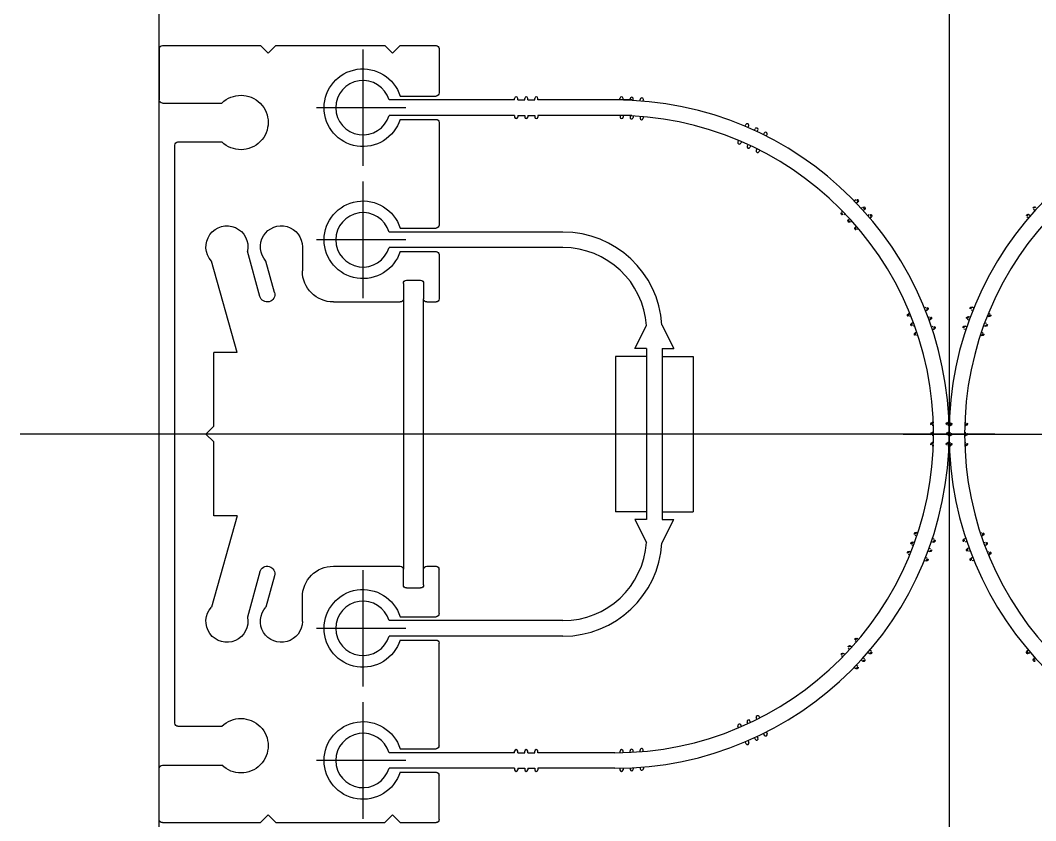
# Model space of a CAD drawing. Extents: x 152195838 to 160350639, y 364657247 to 370318102.
# Drawn here: x 157642381.6 to 157642446.9, y 364998075.5 to 364998127 of the extents above; entities that cross this region are included whole.
import ezdxf

# ---------------------------------------------------------------- set-up
doc = ezdxf.new("R2010")
doc.units = 0
doc.header["$MEASUREMENT"] = 0
doc.layers.get('0').update_dxf_attribs({"linetype": 'CONTINUOUS'})
doc.layers.add('XR-PLAN$0$자동도어', color=4, linetype='CONTINUOUS')

# ---------------------------------------------------------------- blocks, each defined once
blk = doc.blocks.new('XR-PLAN$0$AL')
for p, q in [((-0.2, 15.5), (-0.2, 17.8)), ((0, 18), (2.85, 18)), ((3.05, 15.485), (3.05, 17.8)), ((4.55, 15.485), (4.55, 17.8)), ((4.75, 18), (11.35, 18)), ((11.55, 15.485), (11.55, 17.8)), ((13.05, 15.485), (13.05, 17.8)), ((13.25, 18), (16.1, 18)), ((16.3, 17.2), (16.3, 17.8)), ((33.3, 17.2), (33.3, 17.8)), ((36.35, 18), (33.5, 18)), ((36.55, 15.485), (36.55, 17.8)), ((38.05, 15.485), (38.05, 17.8)), ((44.85, 18), (38.25, 18)), ((45.05, 15.485), (45.05, 17.8)), ((46.55, 15.485), (46.55, 17.8)), ((49.6, 18), (46.75, 18)), ((49.8, 15.5), (49.8, 17.8)), ((15.1, 17), (16.1, 17)), ((34.5, 17), (33.5, 17)), ((14.9, 15.9), (14.9, 16.8)), ((34.7, 15.9), (34.7, 16.8)), ((15.1, 15.7), (16.1, 15.7)), ((34.5, 15.7), (33.5, 15.7)), ((0.3, 15), (-0.2, 15.5)), ((16.3, 11.2), (16.3, 15.5)), ((33.3, 11.2), (33.3, 15.5)), ((49.3, 15), (49.8, 15.5)), ((0.3, 15), (-0.2, 14.5)), ((-0.2, 7.5), (-0.2, 14.5)), ((49.3, 15), (49.8, 14.5)), ((49.8, 7.5), (49.8, 14.5)), ((12.75, 9.2), (14.3, 9.2)), ((36.85, 9.2), (35.3, 9.2)), ((0.3, 7), (-0.2, 7.5)), ((15.683, 7.411), (13.665, 6.857)), ((33.917, 7.411), (35.935, 6.857)), ((49.3, 7), (49.8, 7.5)), ((0.3, 7), (-0.2, 6.5)), ((49.3, 7), (49.8, 6.5)), ((-0.2, 0.2), (-0.2, 6.5)), ((15.941, 6.471), (13.028, 5.671)), ((33.659, 6.471), (36.572, 5.671)), ((49.8, 0.2), (49.8, 6.5)), ((19.55, 5), (13.665, 3.357)), ((19.55, 5), (19.55, 3.5)), ((30.05, 5), (35.935, 3.357)), ((30.05, 5), (30.05, 3.5)), ((3.5, 0.2), (3.5, 4.025)), ((6, 1.2), (6, 4.025)), ((43.6, 1.2), (43.6, 4.025)), ((46.1, 0.2), (46.1, 4.025)), ((19.55, 3.5), (24.3, 3.5)), ((24.8, 3), (24.3, 3.5)), ((24.8, 3), (25.3, 3.5)), ((25.3, 3.5), (30.05, 3.5)), ((6.2, 1), (43.4, 1)), ((0, 0), (3.3, 0)), ((49.6, 0), (46.3, 0))]:
    blk.add_line(p, q)
for centre, radius, start, end in [((0, 17.8), 0.2, 90, 180), ((2.85, 17.8), 0.2, 0, 90), ((4.75, 17.8), 0.2, 90, 180), ((11.35, 17.8), 0.2, 0, 90), ((13.25, 17.8), 0.2, 90, 180), ((16.1, 17.8), 0.2, 0, 90), ((33.5, 17.8), 0.2, 90, 180), ((36.35, 17.8), 0.2, 0, 90), ((38.25, 17.8), 0.2, 90, 180), ((44.85, 17.8), 0.2, 0, 90), ((46.75, 17.8), 0.2, 90, 180), ((49.6, 17.8), 0.2, 0, 90), ((15.1, 16.8), 0.2, 90, 180), ((16.1, 17.2), 0.2, 270, 0), ((33.5, 17.2), 0.2, 180, 270), ((34.5, 16.8), 0.2, 0, 90), ((15.1, 15.9), 0.2, 180, 270), ((16.1, 15.5), 0.2, 360, 90), ((33.5, 15.5), 0.2, 90, 180), ((34.5, 15.9), 0.2, 270, 0), ((3.8, 13.1), 2.5, 107.4576, 72.5424), ((12.3, 13.1), 2.5, 107.4576, 72.5424), ((37.3, 13.1), 2.5, 107.4576, 72.5424), ((45.8, 13.1), 2.5, 107.4576, 72.5424), ((14.3, 11.2), 2, 270, 360), ((35.3, 11.2), 2, 180, 270), ((12.75, 7.85), 1.35, 90, 312.643), ((36.85, 7.85), 1.35, 227.357, 90), ((15.812, 6.941), 0.488, 285.34991, 105.34991), ((33.788, 6.941), 0.488, 74.65009, 254.65009), ((4.75, 5.25), 1.75, 315.58469, 224.41531), ((44.85, 5.25), 1.75, 315.58469, 224.41531), ((12.75, 4.35), 1.35, 78.11093, 312.643), ((36.85, 4.35), 1.35, 227.357, 101.88907), ((6.2, 1.2), 0.2, 180, 270), ((43.4, 1.2), 0.2, 270, 0), ((0, 0.2), 0.2, 180, 270), ((3.3, 0.2), 0.2, 270, 0), ((46.3, 0.2), 0.2, 180, 270), ((49.6, 0.2), 0.2, 270, 0)]:
    blk.add_arc(centre, radius, start, end)
blk = doc.blocks.new('sa9w7er')
at = {"layer": 'XR-PLAN$0$자동도어', "color": 1, "linetype": 'Continuous'}
blk.add_line((1987875.448, 837002.098), (1987875.448, 837910.828), dxfattribs=at)
at = {"layer": 'XR-PLAN$0$자동도어', "linetype": 'Continuous'}
for p, q in [((1987926.248, 837629.837), (1987926.248, 837504.837)), ((1987926.248, 837629.837), (1987926.248, 837504.837)), ((1987913.148, 837572.087), (1987913.148, 837579.587)), ((1987913.148, 837572.087), (1987913.148, 837579.587)), ((1987913.148, 837572.837), (1987913.148, 837578.837)), ((1987913.148, 837572.837), (1987913.148, 837578.837)), ((1987895.119, 837576.26), (1987895.111, 837576.36)), ((1987895.119, 837576.26), (1987895.111, 837576.36)), ((1987895.318, 837576.275), (1987895.311, 837576.375)), ((1987895.318, 837576.275), (1987895.311, 837576.375)), ((1987895.767, 837576.305), (1987895.762, 837576.404)), ((1987895.767, 837576.305), (1987895.762, 837576.404)), ((1987895.967, 837576.315), (1987895.962, 837576.414)), ((1987895.967, 837576.315), (1987895.962, 837576.414)), ((1987896.417, 837576.336), (1987896.417, 837576.436)), ((1987896.417, 837576.336), (1987896.417, 837576.436)), ((1987896.617, 837576.336), (1987896.617, 837576.436)), ((1987896.617, 837576.336), (1987896.617, 837576.436)), ((1987896.948, 837576.337), (1987901.898, 837576.337)), ((1987896.948, 837576.337), (1987901.898, 837576.337)), ((1987901.898, 837576.337), (1987901.898, 837576.437)), ((1987901.898, 837576.337), (1987901.898, 837576.437)), ((1987902.098, 837576.337), (1987902.098, 837576.437)), ((1987902.098, 837576.337), (1987902.098, 837576.437)), ((1987902.548, 837576.337), (1987902.098, 837576.337)), ((1987902.548, 837576.337), (1987902.098, 837576.337)), ((1987902.548, 837576.337), (1987902.098, 837576.337)), ((1987902.548, 837576.337), (1987902.098, 837576.337)), ((1987902.548, 837576.337), (1987902.548, 837576.437)), ((1987902.548, 837576.337), (1987902.548, 837576.437)), ((1987902.748, 837576.337), (1987902.748, 837576.437)), ((1987902.748, 837576.337), (1987902.748, 837576.437)), ((1987903.198, 837576.337), (1987902.748, 837576.337)), ((1987903.198, 837576.337), (1987902.748, 837576.337)), ((1987903.198, 837576.337), (1987903.198, 837576.437)), ((1987903.198, 837576.337), (1987903.198, 837576.437)), ((1987903.398, 837576.337), (1987903.398, 837576.437)), ((1987903.398, 837576.337), (1987903.398, 837576.437)), ((1987903.398, 837576.337), (1987911.471, 837576.337)), ((1987903.398, 837576.337), (1987911.471, 837576.337)), ((1987895.317, 837575.272), (1987895.325, 837575.172)), ((1987895.317, 837575.272), (1987895.325, 837575.172)), ((1987895.766, 837575.304), (1987895.773, 837575.204)), ((1987895.766, 837575.304), (1987895.773, 837575.204)), ((1987895.965, 837575.318), (1987895.972, 837575.218)), ((1987895.965, 837575.318), (1987895.972, 837575.218)), ((1987896.415, 837575.336), (1987896.415, 837575.236)), ((1987896.415, 837575.336), (1987896.415, 837575.236)), ((1987896.615, 837575.336), (1987896.615, 837575.236)), ((1987896.615, 837575.336), (1987896.615, 837575.236)), ((1987896.948, 837575.337), (1987901.898, 837575.337)), ((1987896.948, 837575.337), (1987901.898, 837575.337)), ((1987901.898, 837575.337), (1987901.898, 837575.237)), ((1987901.898, 837575.337), (1987901.898, 837575.237)), ((1987902.548, 837575.337), (1987902.098, 837575.337)), ((1987902.098, 837575.337), (1987902.098, 837575.237)), ((1987902.548, 837575.337), (1987902.098, 837575.337)), ((1987902.098, 837575.337), (1987902.098, 837575.237)), ((1987902.548, 837575.337), (1987902.548, 837575.237)), ((1987902.548, 837575.337), (1987902.548, 837575.237)), ((1987902.748, 837575.337), (1987902.748, 837575.237)), ((1987903.198, 837575.337), (1987902.748, 837575.337)), ((1987902.748, 837575.337), (1987902.748, 837575.237)), ((1987903.198, 837575.337), (1987902.748, 837575.337)), ((1987903.198, 837575.337), (1987903.198, 837575.237)), ((1987903.198, 837575.337), (1987903.198, 837575.237)), ((1987903.398, 837575.337), (1987903.398, 837575.237)), ((1987903.398, 837575.337), (1987911.471, 837575.337)), ((1987903.398, 837575.337), (1987903.398, 837575.237)), ((1987903.398, 837575.337), (1987911.471, 837575.337)), ((1987910.395, 837575.837), (1987916.148, 837575.837)), ((1987910.395, 837575.837), (1987916.148, 837575.837)), ((1987888.375, 837574.576), (1987888.332, 837574.666)), ((1987888.375, 837574.576), (1987888.332, 837574.666)), ((1987888.556, 837574.661), (1987888.513, 837574.751)), ((1987888.556, 837574.661), (1987888.513, 837574.751)), ((1987895.117, 837575.255), (1987895.126, 837575.155)), ((1987895.117, 837575.255), (1987895.126, 837575.155)), ((1987887.198, 837574.023), (1987887.156, 837574.113)), ((1987887.198, 837574.023), (1987887.156, 837574.113)), ((1987887.379, 837574.108), (1987887.337, 837574.198)), ((1987887.379, 837574.108), (1987887.337, 837574.198)), ((1987887.787, 837574.299), (1987887.744, 837574.39)), ((1987887.787, 837574.299), (1987887.744, 837574.39)), ((1987887.968, 837574.384), (1987887.925, 837574.475)), ((1987887.968, 837574.384), (1987887.925, 837574.475)), ((1987888.217, 837573.373), (1987888.259, 837573.282)), ((1987888.217, 837573.373), (1987888.259, 837573.282)), ((1987888.399, 837573.457), (1987888.441, 837573.366)), ((1987888.399, 837573.457), (1987888.441, 837573.366)), ((1987888.808, 837573.645), (1987888.85, 837573.554)), ((1987888.808, 837573.645), (1987888.85, 837573.554)), ((1987888.989, 837573.728), (1987889.031, 837573.638)), ((1987888.989, 837573.728), (1987889.031, 837573.638)), ((1987887.627, 837573.101), (1987887.669, 837573.011)), ((1987887.627, 837573.101), (1987887.669, 837573.011)), ((1987887.808, 837573.185), (1987887.85, 837573.094)), ((1987887.808, 837573.185), (1987887.85, 837573.094)), ((1987913.148, 837563.587), (1987913.148, 837571.087)), ((1987913.148, 837563.587), (1987913.148, 837571.087)), ((1987913.148, 837564.337), (1987913.148, 837570.337)), ((1987913.148, 837564.337), (1987913.148, 837570.337)), ((1987881.093, 837569.374), (1987881.018, 837569.441)), ((1987881.093, 837569.374), (1987881.018, 837569.441)), ((1987881.394, 837569.709), (1987881.319, 837569.775)), ((1987881.394, 837569.709), (1987881.319, 837569.775)), ((1987881.527, 837569.857), (1987881.453, 837569.924)), ((1987881.527, 837569.857), (1987881.453, 837569.924)), ((1987869.938, 837569.225), (1987870.012, 837569.292)), ((1987869.938, 837569.225), (1987870.012, 837569.292)), ((1987870.239, 837568.891), (1987870.313, 837568.957)), ((1987870.239, 837568.891), (1987870.313, 837568.957)), ((1987870.373, 837568.742), (1987870.447, 837568.809)), ((1987870.373, 837568.742), (1987870.447, 837568.809)), ((1987880.524, 837568.742), (1987880.45, 837568.809)), ((1987880.524, 837568.742), (1987880.45, 837568.809)), ((1987880.658, 837568.891), (1987880.584, 837568.957)), ((1987880.658, 837568.891), (1987880.584, 837568.957)), ((1987880.959, 837569.225), (1987880.885, 837569.292)), ((1987880.959, 837569.225), (1987880.885, 837569.292)), ((1987882.153, 837569.019), (1987882.227, 837568.951)), ((1987882.153, 837569.019), (1987882.227, 837568.951)), ((1987882.288, 837569.166), (1987882.362, 837569.098)), ((1987882.288, 837569.166), (1987882.362, 837569.098)), ((1987881.41, 837568.208), (1987881.483, 837568.14)), ((1987881.41, 837568.208), (1987881.483, 837568.14)), ((1987881.714, 837568.54), (1987881.788, 837568.472)), ((1987881.714, 837568.54), (1987881.788, 837568.472)), ((1987881.849, 837568.687), (1987881.923, 837568.619)), ((1987881.849, 837568.687), (1987881.923, 837568.619)), ((1987881.274, 837568.061), (1987881.348, 837567.993)), ((1987881.274, 837568.061), (1987881.348, 837567.993)), ((1987900.283, 837567.837), (1987911.471, 837567.837)), ((1987900.283, 837567.837), (1987911.471, 837567.837)), ((1987900.283, 837566.837), (1987911.471, 837566.837)), ((1987900.283, 837566.837), (1987911.471, 837566.837)), ((1987910.395, 837567.337), (1987916.148, 837567.337)), ((1987910.395, 837567.337), (1987916.148, 837567.337)), ((1987909.248, 837563.537), (1987909.248, 837546.137)), ((1987909.248, 837563.537), (1987909.248, 837546.137)), ((1987910.548, 837546.137), (1987910.548, 837563.537)), ((1987910.548, 837546.137), (1987910.548, 837563.537)), ((1987873.873, 837562.967), (1987873.967, 837563.001)), ((1987873.873, 837562.967), (1987873.967, 837563.001)), ((1987877.024, 837562.967), (1987876.93, 837563.001)), ((1987877.024, 837562.967), (1987876.93, 837563.001)), ((1987872.923, 837562.617), (1987872.829, 837562.583)), ((1987872.923, 837562.617), (1987872.829, 837562.583)), ((1987872.991, 837562.429), (1987872.897, 837562.395)), ((1987872.991, 837562.429), (1987872.897, 837562.395)), ((1987873.943, 837562.779), (1987874.036, 837562.814)), ((1987873.943, 837562.779), (1987874.036, 837562.814)), ((1987874.1, 837562.357), (1987874.193, 837562.392)), ((1987874.1, 837562.357), (1987874.193, 837562.392)), ((1987876.797, 837562.357), (1987876.703, 837562.392)), ((1987876.797, 837562.357), (1987876.703, 837562.392)), ((1987876.954, 837562.779), (1987876.86, 837562.814)), ((1987876.954, 837562.779), (1987876.86, 837562.814)), ((1987877.906, 837562.429), (1987878, 837562.395)), ((1987877.906, 837562.429), (1987878, 837562.395)), ((1987877.974, 837562.617), (1987878.068, 837562.583)), ((1987877.974, 837562.617), (1987878.068, 837562.583)), ((1987873.145, 837562.006), (1987873.051, 837561.972)), ((1987873.145, 837562.006), (1987873.051, 837561.972)), ((1987873.213, 837561.818), (1987873.119, 837561.784)), ((1987873.213, 837561.818), (1987873.119, 837561.784)), ((1987874.17, 837562.17), (1987874.263, 837562.205)), ((1987874.17, 837562.17), (1987874.263, 837562.205)), ((1987874.327, 837561.748), (1987874.42, 837561.783)), ((1987874.327, 837561.748), (1987874.42, 837561.783)), ((1987874.396, 837561.561), (1987874.49, 837561.596)), ((1987874.396, 837561.561), (1987874.49, 837561.596)), ((1987876.501, 837561.561), (1987876.407, 837561.596)), ((1987876.501, 837561.561), (1987876.407, 837561.596)), ((1987876.57, 837561.748), (1987876.477, 837561.783)), ((1987876.57, 837561.748), (1987876.477, 837561.783)), ((1987876.727, 837562.17), (1987876.634, 837562.205)), ((1987876.727, 837562.17), (1987876.634, 837562.205)), ((1987877.684, 837561.818), (1987877.778, 837561.784)), ((1987877.684, 837561.818), (1987877.778, 837561.784)), ((1987877.752, 837562.006), (1987877.846, 837561.972)), ((1987877.752, 837562.006), (1987877.846, 837561.972)), ((1987893.921, 837561.862), (1987893.158, 837560.337)), ((1987893.921, 837561.862), (1987893.158, 837560.337)), ((1987895.658, 837560.337), (1987894.92, 837561.814)), ((1987895.658, 837560.337), (1987894.92, 837561.814)), ((1987873.367, 837561.395), (1987873.273, 837561.361)), ((1987873.367, 837561.395), (1987873.273, 837561.361)), ((1987873.435, 837561.207), (1987873.341, 837561.173)), ((1987873.435, 837561.207), (1987873.341, 837561.173)), ((1987877.461, 837561.207), (1987877.555, 837561.173)), ((1987877.461, 837561.207), (1987877.555, 837561.173)), ((1987877.53, 837561.395), (1987877.624, 837561.361)), ((1987877.53, 837561.395), (1987877.624, 837561.361)), ((1987893.908, 837560.337), (1987893.158, 837560.337)), ((1987893.908, 837560.337), (1987893.158, 837560.337)), ((1987893.908, 837549.337), (1987893.908, 837560.337)), ((1987893.908, 837549.337), (1987893.908, 837560.337)), ((1987894.908, 837560.337), (1987895.658, 837560.337)), ((1987894.908, 837549.337), (1987894.908, 837560.337)), ((1987894.908, 837560.337), (1987895.658, 837560.337)), ((1987894.908, 837549.337), (1987894.908, 837560.337)), ((1987893.908, 837559.837), (1987891.908, 837559.837)), ((1987891.908, 837549.837), (1987891.908, 837559.837)), ((1987893.908, 837559.837), (1987891.908, 837559.837)), ((1987891.908, 837549.837), (1987891.908, 837559.837)), ((1987894.908, 837559.837), (1987896.908, 837559.837)), ((1987894.908, 837559.837), (1987896.908, 837559.837)), ((1987896.908, 837549.837), (1987896.908, 837559.837)), ((1987896.908, 837549.837), (1987896.908, 837559.837)), ((1987874.466, 837555.587), (1987874.366, 837555.587)), ((1987874.466, 837555.587), (1987874.366, 837555.587)), ((1987874.466, 837555.387), (1987874.366, 837555.387)), ((1987874.466, 837555.387), (1987874.366, 837555.387)), ((1987875.466, 837555.587), (1987875.366, 837555.587)), ((1987875.466, 837555.587), (1987875.366, 837555.587)), ((1987875.466, 837555.387), (1987875.366, 837555.387)), ((1987875.466, 837555.387), (1987875.366, 837555.387)), ((1987875.431, 837555.587), (1987875.531, 837555.587)), ((1987875.431, 837555.587), (1987875.531, 837555.587)), ((1987875.431, 837555.387), (1987875.531, 837555.387)), ((1987875.431, 837555.387), (1987875.531, 837555.387)), ((1987876.431, 837555.587), (1987876.531, 837555.587)), ((1987876.431, 837555.587), (1987876.531, 837555.587)), ((1987876.431, 837555.387), (1987876.531, 837555.387)), ((1987876.431, 837555.387), (1987876.531, 837555.387)), ((1987878.396, 837554.837), (1987815.708, 837554.837)), ((1987878.396, 837554.837), (1987815.708, 837554.837)), ((1987872.501, 837554.837), (1987935.189, 837554.837)), ((1987872.501, 837554.837), (1987935.189, 837554.837)), ((1987874.466, 837554.937), (1987874.366, 837554.937)), ((1987874.466, 837554.937), (1987874.366, 837554.937)), ((1987874.466, 837554.737), (1987874.366, 837554.737)), ((1987874.466, 837554.737), (1987874.366, 837554.737)), ((1987875.466, 837554.937), (1987875.366, 837554.937)), ((1987875.466, 837554.937), (1987875.366, 837554.937)), ((1987875.466, 837554.737), (1987875.366, 837554.737)), ((1987875.466, 837554.737), (1987875.366, 837554.737)), ((1987875.431, 837554.937), (1987875.531, 837554.937)), ((1987875.431, 837554.937), (1987875.531, 837554.937)), ((1987875.431, 837554.737), (1987875.531, 837554.737)), ((1987875.431, 837554.737), (1987875.531, 837554.737)), ((1987876.431, 837554.937), (1987876.531, 837554.937)), ((1987876.431, 837554.937), (1987876.531, 837554.937)), ((1987876.431, 837554.737), (1987876.531, 837554.737)), ((1987876.431, 837554.737), (1987876.531, 837554.737)), ((1987891.36, 837554.837), (1987897.508, 837554.837)), ((1987891.36, 837554.837), (1987897.508, 837554.837)), ((1987874.466, 837554.287), (1987874.366, 837554.287)), ((1987874.466, 837554.287), (1987874.366, 837554.287)), ((1987874.466, 837554.087), (1987874.366, 837554.087)), ((1987874.466, 837554.087), (1987874.366, 837554.087)), ((1987875.466, 837554.287), (1987875.366, 837554.287)), ((1987875.466, 837554.287), (1987875.366, 837554.287)), ((1987875.466, 837554.087), (1987875.366, 837554.087)), ((1987875.466, 837554.087), (1987875.366, 837554.087)), ((1987875.431, 837554.287), (1987875.531, 837554.287)), ((1987875.431, 837554.287), (1987875.531, 837554.287)), ((1987875.431, 837554.087), (1987875.531, 837554.087)), ((1987875.431, 837554.087), (1987875.531, 837554.087)), ((1987876.431, 837554.287), (1987876.531, 837554.287)), ((1987876.431, 837554.287), (1987876.531, 837554.287)), ((1987876.431, 837554.087), (1987876.531, 837554.087)), ((1987876.431, 837554.087), (1987876.531, 837554.087)), ((1987893.908, 837549.837), (1987891.908, 837549.837)), ((1987893.908, 837549.837), (1987891.908, 837549.837)), ((1987894.908, 837549.837), (1987896.908, 837549.837)), ((1987894.908, 837549.837), (1987896.908, 837549.837)), ((1987893.908, 837549.337), (1987893.158, 837549.337)), ((1987893.921, 837547.812), (1987893.158, 837549.337)), ((1987893.908, 837549.337), (1987893.158, 837549.337)), ((1987893.921, 837547.812), (1987893.158, 837549.337)), ((1987894.908, 837549.337), (1987895.658, 837549.337)), ((1987894.908, 837549.337), (1987895.658, 837549.337)), ((1987895.658, 837549.337), (1987894.92, 837547.86)), ((1987895.658, 837549.337), (1987894.92, 837547.86)), ((1987873.435, 837548.467), (1987873.341, 837548.501)), ((1987873.435, 837548.467), (1987873.341, 837548.501)), ((1987877.461, 837548.467), (1987877.555, 837548.501)), ((1987877.461, 837548.467), (1987877.555, 837548.501)), ((1987873.213, 837547.856), (1987873.119, 837547.89)), ((1987873.213, 837547.856), (1987873.119, 837547.89)), ((1987873.367, 837548.279), (1987873.273, 837548.313)), ((1987873.367, 837548.279), (1987873.273, 837548.313)), ((1987874.327, 837547.926), (1987874.42, 837547.891)), ((1987874.327, 837547.926), (1987874.42, 837547.891)), ((1987874.396, 837548.113), (1987874.49, 837548.078)), ((1987874.396, 837548.113), (1987874.49, 837548.078)), ((1987876.501, 837548.113), (1987876.407, 837548.078)), ((1987876.501, 837548.113), (1987876.407, 837548.078)), ((1987876.57, 837547.926), (1987876.477, 837547.891)), ((1987876.57, 837547.926), (1987876.477, 837547.891)), ((1987877.53, 837548.279), (1987877.624, 837548.313)), ((1987877.53, 837548.279), (1987877.624, 837548.313)), ((1987877.684, 837547.856), (1987877.778, 837547.89)), ((1987877.684, 837547.856), (1987877.778, 837547.89)), ((1987872.991, 837547.245), (1987872.897, 837547.279)), ((1987872.991, 837547.245), (1987872.897, 837547.279)), ((1987873.145, 837547.668), (1987873.051, 837547.702)), ((1987873.145, 837547.668), (1987873.051, 837547.702)), ((1987874.1, 837547.317), (1987874.193, 837547.282)), ((1987874.1, 837547.317), (1987874.193, 837547.282)), ((1987874.17, 837547.504), (1987874.263, 837547.469)), ((1987874.17, 837547.504), (1987874.263, 837547.469)), ((1987876.727, 837547.504), (1987876.634, 837547.469)), ((1987876.727, 837547.504), (1987876.634, 837547.469)), ((1987876.797, 837547.317), (1987876.703, 837547.282)), ((1987876.797, 837547.317), (1987876.703, 837547.282)), ((1987877.752, 837547.668), (1987877.846, 837547.702)), ((1987877.752, 837547.668), (1987877.846, 837547.702)), ((1987877.906, 837547.245), (1987878, 837547.279)), ((1987877.906, 837547.245), (1987878, 837547.279)), ((1987872.923, 837547.057), (1987872.829, 837547.091)), ((1987872.923, 837547.057), (1987872.829, 837547.091)), ((1987873.873, 837546.707), (1987873.967, 837546.672)), ((1987873.873, 837546.707), (1987873.967, 837546.672)), ((1987873.943, 837546.895), (1987874.036, 837546.86)), ((1987873.943, 837546.895), (1987874.036, 837546.86)), ((1987876.954, 837546.895), (1987876.86, 837546.86)), ((1987876.954, 837546.895), (1987876.86, 837546.86)), ((1987877.024, 837546.707), (1987876.93, 837546.672)), ((1987877.024, 837546.707), (1987876.93, 837546.672)), ((1987877.974, 837547.057), (1987878.068, 837547.091)), ((1987877.974, 837547.057), (1987878.068, 837547.091)), ((1987913.148, 837538.587), (1987913.148, 837546.087)), ((1987913.148, 837538.587), (1987913.148, 837546.087)), ((1987913.148, 837539.337), (1987913.148, 837545.337)), ((1987913.148, 837539.337), (1987913.148, 837545.337)), ((1987900.283, 837542.837), (1987911.471, 837542.837)), ((1987900.283, 837542.837), (1987911.471, 837542.837)), ((1987910.395, 837542.337), (1987916.148, 837542.337)), ((1987910.395, 837542.337), (1987916.148, 837542.337)), ((1987881.274, 837541.613), (1987881.348, 837541.681)), ((1987881.274, 837541.613), (1987881.348, 837541.681)), ((1987881.41, 837541.466), (1987881.483, 837541.534)), ((1987881.41, 837541.466), (1987881.483, 837541.534)), ((1987900.283, 837541.837), (1987911.471, 837541.837)), ((1987900.283, 837541.837), (1987911.471, 837541.837)), ((1987870.239, 837540.783), (1987870.313, 837540.716)), ((1987870.239, 837540.783), (1987870.313, 837540.716)), ((1987870.373, 837540.932), (1987870.447, 837540.865)), ((1987870.373, 837540.932), (1987870.447, 837540.865)), ((1987880.524, 837540.932), (1987880.45, 837540.865)), ((1987880.524, 837540.932), (1987880.45, 837540.865)), ((1987880.658, 837540.783), (1987880.584, 837540.716)), ((1987880.658, 837540.783), (1987880.584, 837540.716)), ((1987881.714, 837541.134), (1987881.788, 837541.202)), ((1987881.714, 837541.134), (1987881.788, 837541.202)), ((1987881.849, 837540.987), (1987881.923, 837541.055)), ((1987881.849, 837540.987), (1987881.923, 837541.055)), ((1987882.153, 837540.655), (1987882.227, 837540.723)), ((1987882.153, 837540.655), (1987882.227, 837540.723)), ((1987869.938, 837540.449), (1987870.012, 837540.382)), ((1987869.938, 837540.449), (1987870.012, 837540.382)), ((1987880.959, 837540.449), (1987880.885, 837540.382)), ((1987880.959, 837540.449), (1987880.885, 837540.382)), ((1987881.093, 837540.3), (1987881.018, 837540.233)), ((1987881.093, 837540.3), (1987881.018, 837540.233)), ((1987882.288, 837540.508), (1987882.362, 837540.576)), ((1987882.288, 837540.508), (1987882.362, 837540.576)), ((1987881.394, 837539.965), (1987881.319, 837539.899)), ((1987881.394, 837539.965), (1987881.319, 837539.899)), ((1987881.527, 837539.817), (1987881.453, 837539.75)), ((1987881.527, 837539.817), (1987881.453, 837539.75)), ((1987913.148, 837530.087), (1987913.148, 837537.587)), ((1987913.148, 837530.087), (1987913.148, 837537.587)), ((1987913.148, 837530.837), (1987913.148, 837536.837)), ((1987913.148, 837530.837), (1987913.148, 837536.837)), ((1987887.627, 837536.573), (1987887.669, 837536.663)), ((1987887.627, 837536.573), (1987887.669, 837536.663)), ((1987887.808, 837536.489), (1987887.85, 837536.58)), ((1987887.808, 837536.489), (1987887.85, 837536.58)), ((1987888.217, 837536.301), (1987888.259, 837536.392)), ((1987888.217, 837536.301), (1987888.259, 837536.392)), ((1987888.399, 837536.217), (1987888.441, 837536.308)), ((1987888.399, 837536.217), (1987888.441, 837536.308)), ((1987888.808, 837536.029), (1987888.85, 837536.12)), ((1987888.808, 837536.029), (1987888.85, 837536.12)), ((1987887.198, 837535.651), (1987887.156, 837535.561)), ((1987887.198, 837535.651), (1987887.156, 837535.561)), ((1987887.379, 837535.566), (1987887.337, 837535.476)), ((1987887.379, 837535.566), (1987887.337, 837535.476)), ((1987888.989, 837535.946), (1987889.031, 837536.036)), ((1987888.989, 837535.946), (1987889.031, 837536.036)), ((1987887.787, 837535.375), (1987887.744, 837535.284)), ((1987887.787, 837535.375), (1987887.744, 837535.284)), ((1987887.968, 837535.29), (1987887.925, 837535.199)), ((1987887.968, 837535.29), (1987887.925, 837535.199)), ((1987888.375, 837535.098), (1987888.332, 837535.008)), ((1987888.375, 837535.098), (1987888.332, 837535.008)), ((1987888.556, 837535.013), (1987888.513, 837534.923)), ((1987888.556, 837535.013), (1987888.513, 837534.923)), ((1987895.117, 837534.419), (1987895.126, 837534.519)), ((1987895.117, 837534.419), (1987895.126, 837534.519)), ((1987895.317, 837534.402), (1987895.325, 837534.502)), ((1987895.317, 837534.402), (1987895.325, 837534.502)), ((1987895.766, 837534.37), (1987895.773, 837534.47)), ((1987895.766, 837534.37), (1987895.773, 837534.47)), ((1987895.848, 837534.337), (1987901.898, 837534.337)), ((1987895.848, 837534.337), (1987901.898, 837534.337)), ((1987895.965, 837534.356), (1987895.972, 837534.456)), ((1987895.965, 837534.356), (1987895.972, 837534.456)), ((1987896.415, 837534.338), (1987896.415, 837534.438)), ((1987896.415, 837534.338), (1987896.415, 837534.438)), ((1987896.615, 837534.338), (1987896.615, 837534.438)), ((1987896.615, 837534.338), (1987896.615, 837534.438)), ((1987901.898, 837534.337), (1987901.898, 837534.437)), ((1987901.898, 837534.337), (1987901.898, 837534.437)), ((1987902.098, 837534.337), (1987902.098, 837534.437)), ((1987902.098, 837534.337), (1987902.098, 837534.437)), ((1987902.548, 837534.337), (1987902.098, 837534.337)), ((1987902.548, 837534.337), (1987902.098, 837534.337)), ((1987902.548, 837534.337), (1987902.548, 837534.437)), ((1987902.548, 837534.337), (1987902.548, 837534.437)), ((1987902.748, 837534.337), (1987902.748, 837534.437)), ((1987902.748, 837534.337), (1987902.748, 837534.437)), ((1987903.198, 837534.337), (1987902.748, 837534.337)), ((1987903.198, 837534.337), (1987902.748, 837534.337)), ((1987903.198, 837534.337), (1987903.198, 837534.437)), ((1987903.198, 837534.337), (1987903.198, 837534.437)), ((1987903.398, 837534.337), (1987903.398, 837534.437)), ((1987903.398, 837534.337), (1987903.398, 837534.437)), ((1987903.398, 837534.337), (1987911.471, 837534.337)), ((1987903.398, 837534.337), (1987911.471, 837534.337)), ((1987910.395, 837533.837), (1987916.148, 837533.837)), ((1987910.395, 837533.837), (1987916.148, 837533.837)), ((1987895.119, 837533.414), (1987895.111, 837533.314)), ((1987895.119, 837533.414), (1987895.111, 837533.314)), ((1987895.318, 837533.399), (1987895.311, 837533.299)), ((1987895.318, 837533.399), (1987895.311, 837533.299)), ((1987895.767, 837533.369), (1987895.762, 837533.27)), ((1987895.767, 837533.369), (1987895.762, 837533.27)), ((1987895.848, 837533.337), (1987901.898, 837533.337)), ((1987895.848, 837533.337), (1987901.898, 837533.337)), ((1987895.967, 837533.359), (1987895.962, 837533.26)), ((1987895.967, 837533.359), (1987895.962, 837533.26)), ((1987896.417, 837533.338), (1987896.417, 837533.238)), ((1987896.417, 837533.338), (1987896.417, 837533.238)), ((1987896.617, 837533.338), (1987896.617, 837533.238)), ((1987896.617, 837533.338), (1987896.617, 837533.238)), ((1987901.898, 837533.337), (1987901.898, 837533.237)), ((1987901.898, 837533.337), (1987901.898, 837533.237)), ((1987902.548, 837533.337), (1987902.098, 837533.337)), ((1987902.548, 837533.337), (1987902.098, 837533.337)), ((1987902.098, 837533.337), (1987902.098, 837533.237)), ((1987902.548, 837533.337), (1987902.098, 837533.337)), ((1987902.548, 837533.337), (1987902.098, 837533.337)), ((1987902.098, 837533.337), (1987902.098, 837533.237)), ((1987902.548, 837533.337), (1987902.548, 837533.237)), ((1987902.548, 837533.337), (1987902.548, 837533.237)), ((1987902.748, 837533.337), (1987902.748, 837533.237)), ((1987903.198, 837533.337), (1987902.748, 837533.337)), ((1987902.748, 837533.337), (1987902.748, 837533.237)), ((1987903.198, 837533.337), (1987902.748, 837533.337)), ((1987903.198, 837533.337), (1987903.198, 837533.237)), ((1987903.198, 837533.337), (1987903.198, 837533.237)), ((1987903.398, 837533.337), (1987903.398, 837533.237)), ((1987903.398, 837533.337), (1987911.471, 837533.337)), ((1987903.398, 837533.337), (1987903.398, 837533.237)), ((1987903.398, 837533.337), (1987911.471, 837533.337))]:
    blk.add_line(p, q, dxfattribs=at)
for centre, radius, start, end in [((1987913.148, 837575.837), 1.75, 196.60155, 163.39845), ((1987913.148, 837575.837), 1.75, 196.60155, 163.39845), ((1987853.948, 837554.837), 21.5, 270, 90), ((1987853.948, 837554.837), 21.5, 270, 90), ((1987896.948, 837554.837), 21.5, 90, 270), ((1987896.948, 837554.837), 21.5, 90, 270), ((1987895.211, 837576.367), 0.1, 4.18636, 184.18636), ((1987895.211, 837576.367), 0.1, 4.18636, 184.18636), ((1987895.862, 837576.409), 0.1, 2.8821, 182.8821), ((1987895.862, 837576.409), 0.1, 2.8821, 182.8821), ((1987896.517, 837576.436), 0.1, 0, 180), ((1987896.517, 837576.436), 0.1, 0, 180), ((1987901.998, 837576.437), 0.1, 0, 180), ((1987901.998, 837576.437), 0.1, 0, 180), ((1987902.648, 837576.437), 0.1, 0, 180), ((1987902.648, 837576.437), 0.1, 0, 180), ((1987903.298, 837576.437), 0.1, 0, 180), ((1987903.298, 837576.437), 0.1, 0, 180), ((1987853.948, 837554.837), 20.5, 270, 90), ((1987853.948, 837554.837), 20.5, 270, 90), ((1987896.948, 837554.837), 20.5, 90, 270), ((1987896.948, 837554.837), 20.5, 90, 270), ((1987888.423, 837574.709), 0.1, 25.17864, 205.17864), ((1987888.423, 837574.709), 0.1, 25.17864, 205.17864), ((1987895.226, 837575.164), 0.1, 184.99724, 4.99724), ((1987895.226, 837575.164), 0.1, 184.99724, 4.99724), ((1987895.872, 837575.211), 0.1, 184.08595, 4.08595), ((1987895.872, 837575.211), 0.1, 184.08595, 4.08595), ((1987896.515, 837575.236), 0.1, 180, 0), ((1987896.515, 837575.236), 0.1, 180, 0), ((1987901.998, 837575.237), 0.1, 180, 0), ((1987901.998, 837575.237), 0.1, 180, 0), ((1987902.648, 837575.237), 0.1, 180, 0), ((1987902.648, 837575.237), 0.1, 180, 0), ((1987903.298, 837575.237), 0.1, 180, 0), ((1987903.298, 837575.237), 0.1, 180, 0), ((1987887.246, 837574.156), 0.1, 25.17864, 205.17864), ((1987887.246, 837574.156), 0.1, 25.17864, 205.17864), ((1987887.834, 837574.432), 0.1, 25.17864, 205.17864), ((1987887.834, 837574.432), 0.1, 25.17864, 205.17864), ((1987888.35, 837573.324), 0.1, 204.70847, 24.70847), ((1987888.35, 837573.324), 0.1, 204.70847, 24.70847), ((1987888.94, 837573.596), 0.1, 204.70847, 24.70847), ((1987888.94, 837573.596), 0.1, 204.70847, 24.70847), ((1987887.759, 837573.052), 0.1, 204.70847, 24.70847), ((1987887.759, 837573.052), 0.1, 204.70847, 24.70847), ((1987869.945, 837569.366), 0.1, 311.96184, 131.96184), ((1987869.945, 837569.366), 0.1, 311.96184, 131.96184), ((1987880.951, 837569.366), 0.1, 48.03816, 228.03816), ((1987880.951, 837569.366), 0.1, 48.03816, 228.03816), ((1987881.386, 837569.85), 0.1, 48.03816, 228.03816), ((1987881.386, 837569.85), 0.1, 48.03816, 228.03816), ((1987870.38, 837568.883), 0.1, 311.96184, 131.96184), ((1987870.38, 837568.883), 0.1, 311.96184, 131.96184), ((1987880.517, 837568.883), 0.1, 48.03816, 228.03816), ((1987880.517, 837568.883), 0.1, 48.03816, 228.03816), ((1987882.295, 837569.025), 0.1, 227.46648, 47.46648), ((1987882.295, 837569.025), 0.1, 227.46648, 47.46648), ((1987913.148, 837567.337), 1.75, 196.60155, 163.39845), ((1987913.148, 837567.337), 1.75, 196.60155, 163.39845), ((1987881.416, 837568.067), 0.1, 227.46648, 47.46648), ((1987881.416, 837568.067), 0.1, 227.46648, 47.46648), ((1987881.855, 837568.546), 0.1, 227.46648, 47.46648), ((1987881.855, 837568.546), 0.1, 227.46648, 47.46648), ((1987900.283, 837561.462), 6.375, 90, 176.40134), ((1987900.283, 837561.462), 6.375, 90, 176.40134), ((1987900.283, 837561.462), 5.375, 90, 176.24583), ((1987900.283, 837561.462), 5.375, 90, 176.24583), ((1987874.002, 837562.908), 0.1, 290.4232, 110.4232), ((1987874.002, 837562.908), 0.1, 290.4232, 110.4232), ((1987876.895, 837562.908), 0.1, 69.5768, 249.5768), ((1987876.895, 837562.908), 0.1, 69.5768, 249.5768), ((1987872.863, 837562.489), 0.1, 109.9773, 289.9773), ((1987872.863, 837562.489), 0.1, 109.9773, 289.9773), ((1987874.228, 837562.299), 0.1, 290.4232, 110.4232), ((1987874.228, 837562.299), 0.1, 290.4232, 110.4232), ((1987876.669, 837562.299), 0.1, 69.5768, 249.5768), ((1987876.669, 837562.299), 0.1, 69.5768, 249.5768), ((1987878.034, 837562.489), 0.1, 250.0227, 70.0227), ((1987878.034, 837562.489), 0.1, 250.0227, 70.0227), ((1987873.085, 837561.878), 0.1, 109.9773, 289.9773), ((1987873.085, 837561.878), 0.1, 109.9773, 289.9773), ((1987874.455, 837561.689), 0.1, 290.4232, 110.4232), ((1987874.455, 837561.689), 0.1, 290.4232, 110.4232), ((1987876.442, 837561.689), 0.1, 69.5768, 249.5768), ((1987876.442, 837561.689), 0.1, 69.5768, 249.5768), ((1987877.812, 837561.878), 0.1, 250.0227, 70.0227), ((1987877.812, 837561.878), 0.1, 250.0227, 70.0227), ((1987873.307, 837561.267), 0.1, 109.9773, 289.9773), ((1987873.307, 837561.267), 0.1, 109.9773, 289.9773), ((1987877.59, 837561.267), 0.1, 250.0227, 70.0227), ((1987877.59, 837561.267), 0.1, 250.0227, 70.0227), ((1987874.366, 837555.487), 0.1, 90, 270), ((1987874.366, 837555.487), 0.1, 90, 270), ((1987875.366, 837555.487), 0.1, 90, 270), ((1987875.366, 837555.487), 0.1, 90, 270), ((1987875.531, 837555.487), 0.1, 270, 90), ((1987875.531, 837555.487), 0.1, 270, 90), ((1987876.531, 837555.487), 0.1, 270, 90), ((1987876.531, 837555.487), 0.1, 270, 90), ((1987874.366, 837554.837), 0.1, 90, 270), ((1987874.366, 837554.837), 0.1, 90, 270), ((1987875.366, 837554.837), 0.1, 90, 270), ((1987875.366, 837554.837), 0.1, 90, 270), ((1987875.531, 837554.837), 0.1, 270, 90), ((1987875.531, 837554.837), 0.1, 270, 90), ((1987876.531, 837554.837), 0.1, 270, 90), ((1987876.531, 837554.837), 0.1, 270, 90), ((1987874.366, 837554.187), 0.1, 90, 270), ((1987874.366, 837554.187), 0.1, 90, 270), ((1987875.366, 837554.187), 0.1, 90, 270), ((1987875.366, 837554.187), 0.1, 90, 270), ((1987875.531, 837554.187), 0.1, 270, 90), ((1987875.531, 837554.187), 0.1, 270, 90), ((1987876.531, 837554.187), 0.1, 270, 90), ((1987876.531, 837554.187), 0.1, 270, 90), ((1987873.307, 837548.407), 0.1, 70.0227, 250.0227), ((1987873.307, 837548.407), 0.1, 70.0227, 250.0227), ((1987877.59, 837548.407), 0.1, 289.9773, 109.9773), ((1987877.59, 837548.407), 0.1, 289.9773, 109.9773), ((1987873.085, 837547.796), 0.1, 70.0227, 250.0227), ((1987873.085, 837547.796), 0.1, 70.0227, 250.0227), ((1987874.455, 837547.984), 0.1, 249.5768, 69.5768), ((1987874.455, 837547.984), 0.1, 249.5768, 69.5768), ((1987876.442, 837547.984), 0.1, 110.4232, 290.4232), ((1987876.442, 837547.984), 0.1, 110.4232, 290.4232), ((1987877.812, 837547.796), 0.1, 289.9773, 109.9773), ((1987877.812, 837547.796), 0.1, 289.9773, 109.9773), ((1987900.283, 837548.212), 5.375, 183.75417, 270), ((1987900.283, 837548.212), 5.375, 183.75417, 270), ((1987872.863, 837547.185), 0.1, 70.0227, 250.0227), ((1987872.863, 837547.185), 0.1, 70.0227, 250.0227), ((1987874.228, 837547.375), 0.1, 249.5768, 69.5768), ((1987874.228, 837547.375), 0.1, 249.5768, 69.5768), ((1987876.669, 837547.375), 0.1, 110.4232, 290.4232), ((1987876.669, 837547.375), 0.1, 110.4232, 290.4232), ((1987878.034, 837547.185), 0.1, 289.9773, 109.9773), ((1987878.034, 837547.185), 0.1, 289.9773, 109.9773), ((1987900.283, 837548.212), 6.375, 183.59866, 270), ((1987900.283, 837548.212), 6.375, 183.59866, 270), ((1987874.002, 837546.766), 0.1, 249.5768, 69.5768), ((1987874.002, 837546.766), 0.1, 249.5768, 69.5768), ((1987876.895, 837546.766), 0.1, 110.4232, 290.4232), ((1987876.895, 837546.766), 0.1, 110.4232, 290.4232), ((1987913.148, 837542.337), 1.75, 196.60155, 163.39845), ((1987913.148, 837542.337), 1.75, 196.60155, 163.39845), ((1987881.416, 837541.607), 0.1, 312.53352, 132.53352), ((1987881.416, 837541.607), 0.1, 312.53352, 132.53352), ((1987870.38, 837540.791), 0.1, 228.03816, 48.03816), ((1987870.38, 837540.791), 0.1, 228.03816, 48.03816), ((1987880.517, 837540.791), 0.1, 131.96184, 311.96184), ((1987880.517, 837540.791), 0.1, 131.96184, 311.96184), ((1987881.855, 837541.128), 0.1, 312.53352, 132.53352), ((1987881.855, 837541.128), 0.1, 312.53352, 132.53352), ((1987882.295, 837540.649), 0.1, 312.53352, 132.53352), ((1987882.295, 837540.649), 0.1, 312.53352, 132.53352), ((1987869.945, 837540.307), 0.1, 228.03816, 48.03816), ((1987869.945, 837540.307), 0.1, 228.03816, 48.03816), ((1987880.951, 837540.307), 0.1, 131.96184, 311.96184), ((1987880.951, 837540.307), 0.1, 131.96184, 311.96184), ((1987881.386, 837539.824), 0.1, 131.96184, 311.96184), ((1987881.386, 837539.824), 0.1, 131.96184, 311.96184), ((1987887.759, 837536.622), 0.1, 335.29153, 155.29153), ((1987887.759, 837536.622), 0.1, 335.29153, 155.29153), ((1987888.35, 837536.35), 0.1, 335.29153, 155.29153), ((1987888.35, 837536.35), 0.1, 335.29153, 155.29153), ((1987888.94, 837536.078), 0.1, 335.29153, 155.29153), ((1987888.94, 837536.078), 0.1, 335.29153, 155.29153), ((1987887.246, 837535.518), 0.1, 154.82136, 334.82136), ((1987887.246, 837535.518), 0.1, 154.82136, 334.82136), ((1987913.148, 837533.837), 1.75, 196.60155, 163.39845), ((1987913.148, 837533.837), 1.75, 196.60155, 163.39845), ((1987887.834, 837535.242), 0.1, 154.82136, 334.82136), ((1987887.834, 837535.242), 0.1, 154.82136, 334.82136), ((1987888.423, 837534.965), 0.1, 154.82136, 334.82136), ((1987888.423, 837534.965), 0.1, 154.82136, 334.82136), ((1987895.226, 837534.51), 0.1, 355.00276, 175.00276), ((1987895.226, 837534.51), 0.1, 355.00276, 175.00276), ((1987895.872, 837534.463), 0.1, 355.91405, 175.91405), ((1987895.872, 837534.463), 0.1, 355.91405, 175.91405), ((1987896.515, 837534.438), 0.1, 0, 180), ((1987896.515, 837534.438), 0.1, 0, 180), ((1987901.998, 837534.437), 0.1, 0, 180), ((1987901.998, 837534.437), 0.1, 0, 180), ((1987902.648, 837534.437), 0.1, 0, 180), ((1987902.648, 837534.437), 0.1, 0, 180), ((1987903.298, 837534.437), 0.1, 0, 180), ((1987903.298, 837534.437), 0.1, 0, 180), ((1987895.211, 837533.307), 0.1, 175.81364, 355.81364), ((1987895.211, 837533.307), 0.1, 175.81364, 355.81364), ((1987895.862, 837533.265), 0.1, 177.1179, 357.1179), ((1987895.862, 837533.265), 0.1, 177.1179, 357.1179), ((1987896.517, 837533.238), 0.1, 180, 0), ((1987896.517, 837533.238), 0.1, 180, 0), ((1987901.998, 837533.237), 0.1, 180, 0), ((1987901.998, 837533.237), 0.1, 180, 0), ((1987902.648, 837533.237), 0.1, 180, 0), ((1987902.648, 837533.237), 0.1, 180, 0), ((1987903.298, 837533.237), 0.1, 180, 0), ((1987903.298, 837533.237), 0.1, 180, 0)]:
    blk.add_arc(centre, radius, start, end, dxfattribs=at)
at = {"layer": 'XR-PLAN$0$자동도어', "linetype": 'Continuous', "xscale": -1, "rotation": 90.00000000000001}
blk.add_blockref('XR-PLAN$0$AL', (1987926.248, 837579.637), dxfattribs=at)
blk.add_blockref('XR-PLAN$0$AL', (1987926.248, 837579.637), dxfattribs=at)

msp = doc.modelspace()

# ---------------------------------------------------------------- block references
at = {"linetype": 'Continuous', "ltscale": 5, "rotation": 180}
msp.add_blockref('sa9w7er', (159630316.7782, 365835655.2297), dxfattribs=at)

doc.saveas('drawing.dxf')
